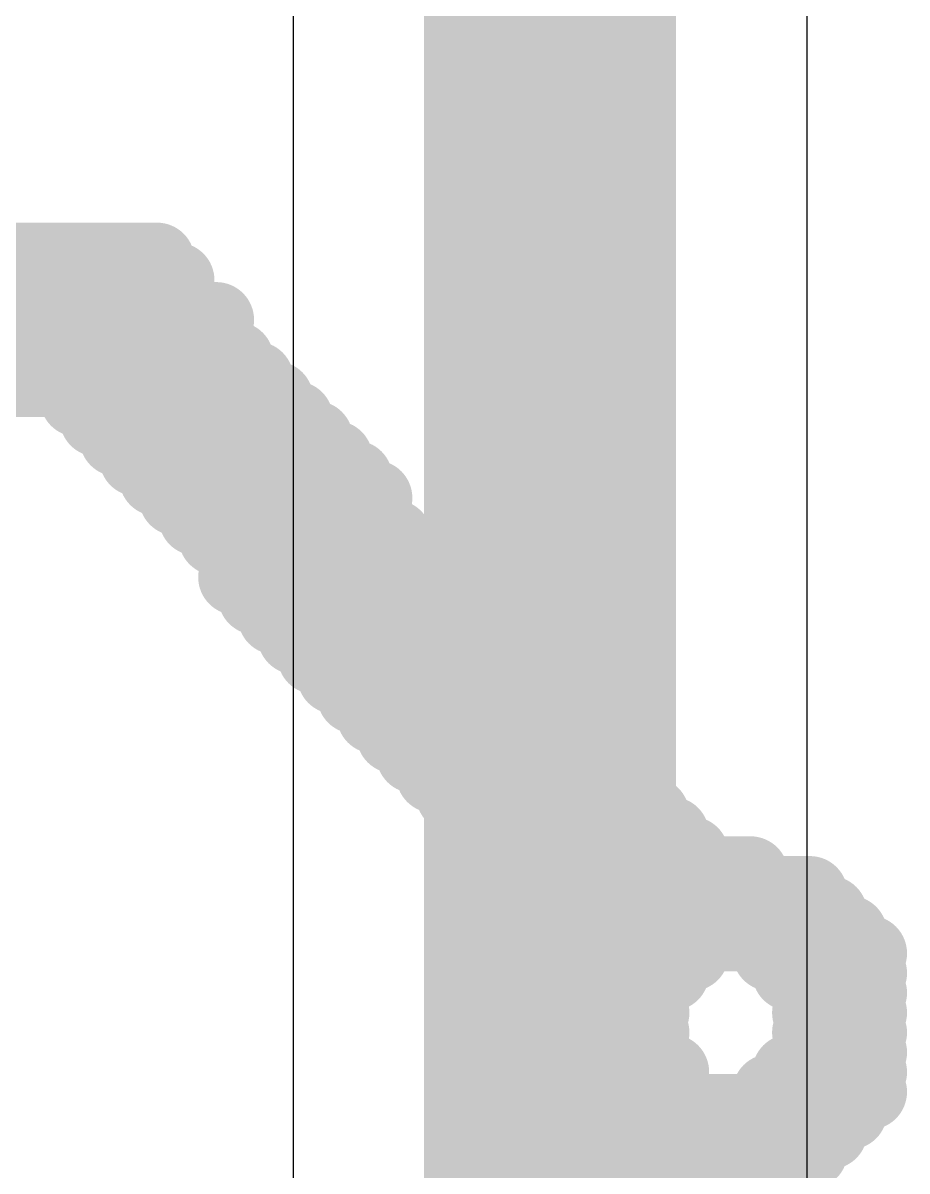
# Model space of a CAD drawing. Header units: inches. Extents: x -4.4 to 45.3, y -0.3 to 53.7.
# Drawn here: x 22.532 to 23.423, y 9.031 to 10.188 of the extents above; entities that cross this region are included whole.
import ezdxf

# ---------------------------------------------------------------- set-up
doc = ezdxf.new("R2010")
doc.units = ezdxf.units.IN
doc.layers.add('Bottom Overlay', color=54, linetype='Continuous')
doc.layers.add('Signal_2', color=76, linetype='Continuous')

msp = doc.modelspace()

# ---------------------------------------------------------------- linework, layer by layer
at = {"layer": 'Bottom Overlay'}
for points in [[(21.8295, 9.9483, 0.0762, 0.0762, 0), (22.667, 9.9483, 0.0762, 0.0762, 0)], [(21.8295, 9.9283, 0.0762, 0.0762, 0), (22.687, 9.9283, 0.0762, 0.0762, 0)], [(21.8295, 9.9084, 0.0762, 0.0762, 0), (22.687, 9.9084, 0.0762, 0.0762, 0)], [(22.6471, 9.8884, 0.0762, 0.0762, 0), (22.7268, 9.8884, 0.0762, 0.0762, 0)], [(22.667, 9.8685, 0.0762, 0.0762, 0), (22.7268, 9.8685, 0.0762, 0.0762, 0)], [(21.8495, 9.8486, 0.0762, 0.0762, 0), (22.6271, 9.8486, 0.0762, 0.0762, 0)], [(22.687, 9.8486, 0.0762, 0.0762, 0), (22.7468, 9.8486, 0.0762, 0.0762, 0)], [(21.8495, 9.8286, 0.0762, 0.0762, 0), (22.6271, 9.8286, 0.0762, 0.0762, 0)], [(22.7069, 9.8286, 0.0762, 0.0762, 0), (22.7667, 9.8286, 0.0762, 0.0762, 0)], [(22.5873, 9.8087, 0.0762, 0.0762, 0), (22.6471, 9.8087, 0.0762, 0.0762, 0)], [(22.7268, 9.8087, 0.0762, 0.0762, 0), (22.7867, 9.8087, 0.0762, 0.0762, 0)], [(22.6072, 9.7887, 0.0762, 0.0762, 0), (22.667, 9.7887, 0.0762, 0.0762, 0)], [(22.7468, 9.7887, 0.0762, 0.0762, 0), (22.8066, 9.7887, 0.0762, 0.0762, 0)], [(22.6271, 9.7688, 0.0762, 0.0762, 0), (22.687, 9.7688, 0.0762, 0.0762, 0)], [(22.7667, 9.7688, 0.0762, 0.0762, 0), (22.8265, 9.7688, 0.0762, 0.0762, 0)], [(22.6471, 9.7488, 0.0762, 0.0762, 0), (22.7069, 9.7488, 0.0762, 0.0762, 0)], [(22.7667, 9.7488, 0.0762, 0.0762, 0), (22.8465, 9.7488, 0.0762, 0.0762, 0)], [(22.667, 9.7289, 0.0762, 0.0762, 0), (22.7268, 9.7289, 0.0762, 0.0762, 0)], [(22.7867, 9.7289, 0.0762, 0.0762, 0), (22.8664, 9.7289, 0.0762, 0.0762, 0)], [(22.687, 9.709, 0.0762, 0.0762, 0), (22.7468, 9.709, 0.0762, 0.0762, 0)], [(22.8066, 9.709, 0.0762, 0.0762, 0), (22.8864, 9.709, 0.0762, 0.0762, 0)], [(22.7069, 9.689, 0.0762, 0.0762, 0), (22.7667, 9.689, 0.0762, 0.0762, 0)], [(22.8265, 9.689, 0.0762, 0.0762, 0), (22.8864, 9.689, 0.0762, 0.0762, 0)], [(22.7268, 9.6691, 0.0762, 0.0762, 0), (22.7867, 9.6691, 0.0762, 0.0762, 0)], [(22.8465, 9.6691, 0.0762, 0.0762, 0), (22.9063, 9.6691, 0.0762, 0.0762, 0)], [(22.7468, 9.6491, 0.0762, 0.0762, 0), (22.8066, 9.6491, 0.0762, 0.0762, 0)], [(22.8664, 9.6491, 0.0762, 0.0762, 0), (22.9262, 9.6491, 0.0762, 0.0762, 0)], [(22.7468, 9.6292, 0.0762, 0.0762, 0), (22.8265, 9.6292, 0.0762, 0.0762, 0)], [(22.8864, 9.6292, 0.0762, 0.0762, 0), (22.9462, 9.6292, 0.0762, 0.0762, 0)], [(22.7667, 9.6093, 0.0762, 0.0762, 0), (22.8465, 9.6093, 0.0762, 0.0762, 0)], [(22.9063, 9.6093, 0.0762, 0.0762, 0), (22.9661, 9.6093, 0.0762, 0.0762, 0)], [(22.7867, 9.5893, 0.0762, 0.0762, 0), (22.8664, 9.5893, 0.0762, 0.0762, 0)], [(22.9262, 9.5893, 0.0762, 0.0762, 0), (22.9861, 9.5893, 0.0762, 0.0762, 0)], [(22.8066, 9.5694, 0.0762, 0.0762, 0), (22.8864, 9.5694, 0.0762, 0.0762, 0)], [(22.9462, 9.5694, 0.0762, 0.0762, 0), (23.006, 9.5694, 0.0762, 0.0762, 0)], [(22.8265, 9.5494, 0.0762, 0.0762, 0), (22.8864, 9.5494, 0.0762, 0.0762, 0)], [(22.9462, 9.5494, 0.0762, 0.0762, 0), (23.0259, 9.5494, 0.0762, 0.0762, 0)], [(22.8465, 9.5295, 0.0762, 0.0762, 0), (22.9063, 9.5295, 0.0762, 0.0762, 0)], [(22.9861, 9.5295, 0.0762, 0.0762, 0), (23.0459, 9.5295, 0.0762, 0.0762, 0)], [(22.8664, 9.5096, 0.0762, 0.0762, 0), (22.9262, 9.5096, 0.0762, 0.0762, 0)], [(22.9861, 9.5096, 0.0762, 0.0762, 0), (23.0658, 9.5096, 0.0762, 0.0762, 0)], [(22.8864, 9.4896, 0.0762, 0.0762, 0), (22.9462, 9.4896, 0.0762, 0.0762, 0)], [(23.006, 9.4896, 0.0762, 0.0762, 0), (23.0658, 9.4896, 0.0762, 0.0762, 0)], [(22.9063, 9.4697, 0.0762, 0.0762, 0), (22.9661, 9.4697, 0.0762, 0.0762, 0)], [(23.0259, 9.4697, 0.0762, 0.0762, 0), (23.0858, 9.4697, 0.0762, 0.0762, 0)], [(22.9262, 9.4497, 0.0762, 0.0762, 0), (22.9861, 9.4497, 0.0762, 0.0762, 0)], [(23.0459, 9.4497, 0.0762, 0.0762, 0), (23.1057, 9.4497, 0.0762, 0.0762, 0)], [(22.9462, 9.4298, 0.0762, 0.0762, 0), (23.006, 9.4298, 0.0762, 0.0762, 0)], [(23.0658, 9.4298, 0.0762, 0.0762, 0), (23.1256, 9.4298, 0.0762, 0.0762, 0)], [(22.9661, 9.4099, 0.0762, 0.0762, 0), (23.0259, 9.4099, 0.0762, 0.0762, 0)], [(23.0858, 9.4099, 0.0762, 0.0762, 0), (23.1456, 9.4099, 0.0762, 0.0762, 0)], [(22.9861, 9.3899, 0.0762, 0.0762, 0), (23.0459, 9.3899, 0.0762, 0.0762, 0)], [(23.1057, 9.3899, 0.0762, 0.0762, 0), (23.1655, 9.3899, 0.0762, 0.0762, 0)], [(23.006, 9.37, 0.0762, 0.0762, 0), (23.0658, 9.37, 0.0762, 0.0762, 0)], [(23.1256, 9.37, 0.0762, 0.0762, 0), (23.1855, 9.37, 0.0762, 0.0762, 0)], [(23.0259, 9.35, 0.0762, 0.0762, 0), (23.0858, 9.35, 0.0762, 0.0762, 0)], [(23.1256, 9.35, 0.0762, 0.0762, 0), (23.2054, 9.35, 0.0762, 0.0762, 0)], [(23.0459, 9.3301, 0.0762, 0.0762, 0), (23.1057, 9.3301, 0.0762, 0.0762, 0)], [(23.1456, 9.3301, 0.0762, 0.0762, 0), (23.2652, 9.3301, 0.0762, 0.0762, 0)], [(23.0459, 9.3102, 0.0762, 0.0762, 0), (23.325, 9.3102, 0.0762, 0.0762, 0)], [(23.0658, 9.2902, 0.0762, 0.0762, 0), (23.345, 9.2902, 0.0762, 0.0762, 0)], [(23.0858, 9.2703, 0.0762, 0.0762, 0), (23.3649, 9.2703, 0.0762, 0.0762, 0)], [(23.1057, 9.2503, 0.0762, 0.0762, 0), (23.2054, 9.2503, 0.0762, 0.0762, 0)], [(23.2852, 9.2503, 0.0762, 0.0762, 0), (23.3849, 9.2503, 0.0762, 0.0762, 0)], [(23.1057, 9.2304, 0.0762, 0.0762, 0), (23.1855, 9.2304, 0.0762, 0.0762, 0)], [(23.3051, 9.2304, 0.0762, 0.0762, 0), (23.3849, 9.2304, 0.0762, 0.0762, 0)], [(23.0858, 9.2105, 0.0762, 0.0762, 0), (23.1655, 9.2105, 0.0762, 0.0762, 0)], [(23.325, 9.2105, 0.0762, 0.0762, 0), (23.3849, 9.2105, 0.0762, 0.0762, 0)], [(23.0858, 9.1905, 0.0762, 0.0762, 0), (23.1655, 9.1905, 0.0762, 0.0762, 0)], [(23.325, 9.1905, 0.0762, 0.0762, 0), (23.3849, 9.1905, 0.0762, 0.0762, 0)], [(23.0858, 9.1706, 0.0762, 0.0762, 0), (23.1655, 9.1706, 0.0762, 0.0762, 0)], [(23.325, 9.1706, 0.0762, 0.0762, 0), (23.3849, 9.1706, 0.0762, 0.0762, 0)], [(23.0858, 9.1506, 0.0762, 0.0762, 0), (23.1655, 9.1506, 0.0762, 0.0762, 0)], [(23.325, 9.1506, 0.0762, 0.0762, 0), (23.3849, 9.1506, 0.0762, 0.0762, 0)], [(23.1057, 9.1307, 0.0762, 0.0762, 0), (23.1855, 9.1307, 0.0762, 0.0762, 0)], [(23.3051, 9.1307, 0.0762, 0.0762, 0), (23.3849, 9.1307, 0.0762, 0.0762, 0)], [(23.1057, 9.1108, 0.0762, 0.0762, 0), (23.1855, 9.1108, 0.0762, 0.0762, 0)], [(23.2852, 9.1108, 0.0762, 0.0762, 0), (23.3849, 9.1108, 0.0762, 0.0762, 0)], [(23.1256, 9.0908, 0.0762, 0.0762, 0), (23.3649, 9.0908, 0.0762, 0.0762, 0)], [(23.1256, 9.0709, 0.0762, 0.0762, 0), (23.345, 9.0709, 0.0762, 0.0762, 0)], [(23.1655, 9.0509, 0.0762, 0.0762, 0), (23.325, 9.0509, 0.0762, 0.0762, 0)], [(23.2054, 9.031, 0.0762, 0.0762, 0), (23.2652, 9.031, 0.0762, 0.0762, 0)]]:
    msp.add_lwpolyline(points, format="xyseb", dxfattribs=at)
for points in [[(22.648, 9.9483, 0.0381, 0.0381, 1), (22.6861, 9.9483, 0.0381, 0.0381, 1)], [(22.6679, 9.9283, 0.0381, 0.0381, 1), (22.706, 9.9283, 0.0381, 0.0381, 1)], [(22.6679, 9.9084, 0.0381, 0.0381, 1), (22.706, 9.9084, 0.0381, 0.0381, 1)], [(22.628, 9.8884, 0.0381, 0.0381, 1), (22.6661, 9.8884, 0.0381, 0.0381, 1)], [(22.7078, 9.8884, 0.0381, 0.0381, 1), (22.7459, 9.8884, 0.0381, 0.0381, 1)], [(22.648, 9.8685, 0.0381, 0.0381, 1), (22.6861, 9.8685, 0.0381, 0.0381, 1)], [(22.7078, 9.8685, 0.0381, 0.0381, 1), (22.7459, 9.8685, 0.0381, 0.0381, 1)], [(22.6081, 9.8486, 0.0381, 0.0381, 1), (22.6462, 9.8486, 0.0381, 0.0381, 1)], [(22.6679, 9.8486, 0.0381, 0.0381, 1), (22.706, 9.8486, 0.0381, 0.0381, 1)], [(22.7277, 9.8486, 0.0381, 0.0381, 1), (22.7658, 9.8486, 0.0381, 0.0381, 1)], [(22.6081, 9.8286, 0.0381, 0.0381, 1), (22.6462, 9.8286, 0.0381, 0.0381, 1)], [(22.6878, 9.8286, 0.0381, 0.0381, 1), (22.7259, 9.8286, 0.0381, 0.0381, 1)], [(22.7477, 9.8286, 0.0381, 0.0381, 1), (22.7858, 9.8286, 0.0381, 0.0381, 1)], [(22.5682, 9.8087, 0.0381, 0.0381, 1), (22.6063, 9.8087, 0.0381, 0.0381, 1)], [(22.628, 9.8087, 0.0381, 0.0381, 1), (22.6661, 9.8087, 0.0381, 0.0381, 1)], [(22.7078, 9.8087, 0.0381, 0.0381, 1), (22.7459, 9.8087, 0.0381, 0.0381, 1)], [(22.7676, 9.8087, 0.0381, 0.0381, 1), (22.8057, 9.8087, 0.0381, 0.0381, 1)], [(22.5881, 9.7887, 0.0381, 0.0381, 1), (22.6262, 9.7887, 0.0381, 0.0381, 1)], [(22.648, 9.7887, 0.0381, 0.0381, 1), (22.6861, 9.7887, 0.0381, 0.0381, 1)], [(22.7277, 9.7887, 0.0381, 0.0381, 1), (22.7658, 9.7887, 0.0381, 0.0381, 1)], [(22.7875, 9.7887, 0.0381, 0.0381, 1), (22.8256, 9.7887, 0.0381, 0.0381, 1)], [(22.6081, 9.7688, 0.0381, 0.0381, 1), (22.6462, 9.7688, 0.0381, 0.0381, 1)], [(22.6679, 9.7688, 0.0381, 0.0381, 1), (22.706, 9.7688, 0.0381, 0.0381, 1)], [(22.7477, 9.7688, 0.0381, 0.0381, 1), (22.7858, 9.7688, 0.0381, 0.0381, 1)], [(22.8075, 9.7688, 0.0381, 0.0381, 1), (22.8456, 9.7688, 0.0381, 0.0381, 1)], [(22.628, 9.7488, 0.0381, 0.0381, 1), (22.6661, 9.7488, 0.0381, 0.0381, 1)], [(22.6878, 9.7488, 0.0381, 0.0381, 1), (22.7259, 9.7488, 0.0381, 0.0381, 1)], [(22.7477, 9.7488, 0.0381, 0.0381, 1), (22.7858, 9.7488, 0.0381, 0.0381, 1)], [(22.8274, 9.7488, 0.0381, 0.0381, 1), (22.8655, 9.7488, 0.0381, 0.0381, 1)], [(22.648, 9.7289, 0.0381, 0.0381, 1), (22.6861, 9.7289, 0.0381, 0.0381, 1)], [(22.7078, 9.7289, 0.0381, 0.0381, 1), (22.7459, 9.7289, 0.0381, 0.0381, 1)], [(22.7676, 9.7289, 0.0381, 0.0381, 1), (22.8057, 9.7289, 0.0381, 0.0381, 1)], [(22.8474, 9.7289, 0.0381, 0.0381, 1), (22.8855, 9.7289, 0.0381, 0.0381, 1)], [(22.6679, 9.709, 0.0381, 0.0381, 1), (22.706, 9.709, 0.0381, 0.0381, 1)], [(22.7277, 9.709, 0.0381, 0.0381, 1), (22.7658, 9.709, 0.0381, 0.0381, 1)], [(22.7875, 9.709, 0.0381, 0.0381, 1), (22.8256, 9.709, 0.0381, 0.0381, 1)], [(22.8673, 9.709, 0.0381, 0.0381, 1), (22.9054, 9.709, 0.0381, 0.0381, 1)], [(22.6878, 9.689, 0.0381, 0.0381, 1), (22.7259, 9.689, 0.0381, 0.0381, 1)], [(22.7477, 9.689, 0.0381, 0.0381, 1), (22.7858, 9.689, 0.0381, 0.0381, 1)], [(22.8075, 9.689, 0.0381, 0.0381, 1), (22.8456, 9.689, 0.0381, 0.0381, 1)], [(22.8673, 9.689, 0.0381, 0.0381, 1), (22.9054, 9.689, 0.0381, 0.0381, 1)], [(22.7078, 9.6691, 0.0381, 0.0381, 1), (22.7459, 9.6691, 0.0381, 0.0381, 1)], [(22.7676, 9.6691, 0.0381, 0.0381, 1), (22.8057, 9.6691, 0.0381, 0.0381, 1)], [(22.8274, 9.6691, 0.0381, 0.0381, 1), (22.8655, 9.6691, 0.0381, 0.0381, 1)], [(22.8872, 9.6691, 0.0381, 0.0381, 1), (22.9253, 9.6691, 0.0381, 0.0381, 1)], [(22.7277, 9.6491, 0.0381, 0.0381, 1), (22.7658, 9.6491, 0.0381, 0.0381, 1)], [(22.7875, 9.6491, 0.0381, 0.0381, 1), (22.8256, 9.6491, 0.0381, 0.0381, 1)], [(22.8474, 9.6491, 0.0381, 0.0381, 1), (22.8855, 9.6491, 0.0381, 0.0381, 1)], [(22.9072, 9.6491, 0.0381, 0.0381, 1), (22.9453, 9.6491, 0.0381, 0.0381, 1)], [(22.7277, 9.6292, 0.0381, 0.0381, 1), (22.7658, 9.6292, 0.0381, 0.0381, 1)], [(22.8075, 9.6292, 0.0381, 0.0381, 1), (22.8456, 9.6292, 0.0381, 0.0381, 1)], [(22.8673, 9.6292, 0.0381, 0.0381, 1), (22.9054, 9.6292, 0.0381, 0.0381, 1)], [(22.9271, 9.6292, 0.0381, 0.0381, 1), (22.9652, 9.6292, 0.0381, 0.0381, 1)], [(22.7477, 9.6093, 0.0381, 0.0381, 1), (22.7858, 9.6093, 0.0381, 0.0381, 1)], [(22.8274, 9.6093, 0.0381, 0.0381, 1), (22.8655, 9.6093, 0.0381, 0.0381, 1)], [(22.8872, 9.6093, 0.0381, 0.0381, 1), (22.9253, 9.6093, 0.0381, 0.0381, 1)], [(22.9471, 9.6093, 0.0381, 0.0381, 1), (22.9852, 9.6093, 0.0381, 0.0381, 1)], [(22.7676, 9.5893, 0.0381, 0.0381, 1), (22.8057, 9.5893, 0.0381, 0.0381, 1)], [(22.8474, 9.5893, 0.0381, 0.0381, 1), (22.8855, 9.5893, 0.0381, 0.0381, 1)], [(22.9072, 9.5893, 0.0381, 0.0381, 1), (22.9453, 9.5893, 0.0381, 0.0381, 1)], [(22.967, 9.5893, 0.0381, 0.0381, 1), (23.0051, 9.5893, 0.0381, 0.0381, 1)], [(22.7875, 9.5694, 0.0381, 0.0381, 1), (22.8256, 9.5694, 0.0381, 0.0381, 1)], [(22.8673, 9.5694, 0.0381, 0.0381, 1), (22.9054, 9.5694, 0.0381, 0.0381, 1)], [(22.9271, 9.5694, 0.0381, 0.0381, 1), (22.9652, 9.5694, 0.0381, 0.0381, 1)], [(22.9869, 9.5694, 0.0381, 0.0381, 1), (23.025, 9.5694, 0.0381, 0.0381, 1)], [(22.8075, 9.5494, 0.0381, 0.0381, 1), (22.8456, 9.5494, 0.0381, 0.0381, 1)], [(22.8673, 9.5494, 0.0381, 0.0381, 1), (22.9054, 9.5494, 0.0381, 0.0381, 1)], [(22.9271, 9.5494, 0.0381, 0.0381, 1), (22.9652, 9.5494, 0.0381, 0.0381, 1)], [(23.0069, 9.5494, 0.0381, 0.0381, 1), (23.045, 9.5494, 0.0381, 0.0381, 1)], [(22.8274, 9.5295, 0.0381, 0.0381, 1), (22.8655, 9.5295, 0.0381, 0.0381, 1)], [(22.8872, 9.5295, 0.0381, 0.0381, 1), (22.9253, 9.5295, 0.0381, 0.0381, 1)], [(22.967, 9.5295, 0.0381, 0.0381, 1), (23.0051, 9.5295, 0.0381, 0.0381, 1)], [(23.0268, 9.5295, 0.0381, 0.0381, 1), (23.0649, 9.5295, 0.0381, 0.0381, 1)], [(22.8474, 9.5096, 0.0381, 0.0381, 1), (22.8855, 9.5096, 0.0381, 0.0381, 1)], [(22.9072, 9.5096, 0.0381, 0.0381, 1), (22.9453, 9.5096, 0.0381, 0.0381, 1)], [(22.967, 9.5096, 0.0381, 0.0381, 1), (23.0051, 9.5096, 0.0381, 0.0381, 1)], [(23.0468, 9.5096, 0.0381, 0.0381, 1), (23.0849, 9.5096, 0.0381, 0.0381, 1)], [(22.8673, 9.4896, 0.0381, 0.0381, 1), (22.9054, 9.4896, 0.0381, 0.0381, 1)], [(22.9271, 9.4896, 0.0381, 0.0381, 1), (22.9652, 9.4896, 0.0381, 0.0381, 1)], [(22.9869, 9.4896, 0.0381, 0.0381, 1), (23.025, 9.4896, 0.0381, 0.0381, 1)], [(23.0468, 9.4896, 0.0381, 0.0381, 1), (23.0849, 9.4896, 0.0381, 0.0381, 1)], [(22.8872, 9.4697, 0.0381, 0.0381, 1), (22.9253, 9.4697, 0.0381, 0.0381, 1)], [(22.9471, 9.4697, 0.0381, 0.0381, 1), (22.9852, 9.4697, 0.0381, 0.0381, 1)], [(23.0069, 9.4697, 0.0381, 0.0381, 1), (23.045, 9.4697, 0.0381, 0.0381, 1)], [(23.0667, 9.4697, 0.0381, 0.0381, 1), (23.1048, 9.4697, 0.0381, 0.0381, 1)], [(22.9072, 9.4497, 0.0381, 0.0381, 1), (22.9453, 9.4497, 0.0381, 0.0381, 1)], [(22.967, 9.4497, 0.0381, 0.0381, 1), (23.0051, 9.4497, 0.0381, 0.0381, 1)], [(23.0268, 9.4497, 0.0381, 0.0381, 1), (23.0649, 9.4497, 0.0381, 0.0381, 1)], [(23.0866, 9.4497, 0.0381, 0.0381, 1), (23.1247, 9.4497, 0.0381, 0.0381, 1)], [(22.9271, 9.4298, 0.0381, 0.0381, 1), (22.9652, 9.4298, 0.0381, 0.0381, 1)], [(22.9869, 9.4298, 0.0381, 0.0381, 1), (23.025, 9.4298, 0.0381, 0.0381, 1)], [(23.0468, 9.4298, 0.0381, 0.0381, 1), (23.0849, 9.4298, 0.0381, 0.0381, 1)], [(23.1066, 9.4298, 0.0381, 0.0381, 1), (23.1447, 9.4298, 0.0381, 0.0381, 1)], [(22.9471, 9.4099, 0.0381, 0.0381, 1), (22.9852, 9.4099, 0.0381, 0.0381, 1)], [(23.0069, 9.4099, 0.0381, 0.0381, 1), (23.045, 9.4099, 0.0381, 0.0381, 1)], [(23.0667, 9.4099, 0.0381, 0.0381, 1), (23.1048, 9.4099, 0.0381, 0.0381, 1)], [(23.1265, 9.4099, 0.0381, 0.0381, 1), (23.1646, 9.4099, 0.0381, 0.0381, 1)], [(22.967, 9.3899, 0.0381, 0.0381, 1), (23.0051, 9.3899, 0.0381, 0.0381, 1)], [(23.0268, 9.3899, 0.0381, 0.0381, 1), (23.0649, 9.3899, 0.0381, 0.0381, 1)], [(23.0866, 9.3899, 0.0381, 0.0381, 1), (23.1247, 9.3899, 0.0381, 0.0381, 1)], [(23.1465, 9.3899, 0.0381, 0.0381, 1), (23.1846, 9.3899, 0.0381, 0.0381, 1)], [(22.9869, 9.37, 0.0381, 0.0381, 1), (23.025, 9.37, 0.0381, 0.0381, 1)], [(23.0468, 9.37, 0.0381, 0.0381, 1), (23.0849, 9.37, 0.0381, 0.0381, 1)], [(23.1066, 9.37, 0.0381, 0.0381, 1), (23.1447, 9.37, 0.0381, 0.0381, 1)], [(23.1664, 9.37, 0.0381, 0.0381, 1), (23.2045, 9.37, 0.0381, 0.0381, 1)], [(23.0069, 9.35, 0.0381, 0.0381, 1), (23.045, 9.35, 0.0381, 0.0381, 1)], [(23.0667, 9.35, 0.0381, 0.0381, 1), (23.1048, 9.35, 0.0381, 0.0381, 1)], [(23.1066, 9.35, 0.0381, 0.0381, 1), (23.1447, 9.35, 0.0381, 0.0381, 1)], [(23.1863, 9.35, 0.0381, 0.0381, 1), (23.2244, 9.35, 0.0381, 0.0381, 1)], [(23.0268, 9.3301, 0.0381, 0.0381, 1), (23.0649, 9.3301, 0.0381, 0.0381, 1)], [(23.0866, 9.3301, 0.0381, 0.0381, 1), (23.1247, 9.3301, 0.0381, 0.0381, 1)], [(23.1265, 9.3301, 0.0381, 0.0381, 1), (23.1646, 9.3301, 0.0381, 0.0381, 1)], [(23.2462, 9.3301, 0.0381, 0.0381, 1), (23.2843, 9.3301, 0.0381, 0.0381, 1)], [(23.0268, 9.3102, 0.0381, 0.0381, 1), (23.0649, 9.3102, 0.0381, 0.0381, 1)], [(23.306, 9.3102, 0.0381, 0.0381, 1), (23.3441, 9.3102, 0.0381, 0.0381, 1)], [(23.0468, 9.2902, 0.0381, 0.0381, 1), (23.0849, 9.2902, 0.0381, 0.0381, 1)], [(23.3259, 9.2902, 0.0381, 0.0381, 1), (23.364, 9.2902, 0.0381, 0.0381, 1)], [(23.0667, 9.2703, 0.0381, 0.0381, 1), (23.1048, 9.2703, 0.0381, 0.0381, 1)], [(23.3459, 9.2703, 0.0381, 0.0381, 1), (23.384, 9.2703, 0.0381, 0.0381, 1)], [(23.0866, 9.2503, 0.0381, 0.0381, 1), (23.1247, 9.2503, 0.0381, 0.0381, 1)], [(23.1863, 9.2503, 0.0381, 0.0381, 1), (23.2244, 9.2503, 0.0381, 0.0381, 1)], [(23.2661, 9.2503, 0.0381, 0.0381, 1), (23.3042, 9.2503, 0.0381, 0.0381, 1)], [(23.3658, 9.2503, 0.0381, 0.0381, 1), (23.4039, 9.2503, 0.0381, 0.0381, 1)], [(23.0866, 9.2304, 0.0381, 0.0381, 1), (23.1247, 9.2304, 0.0381, 0.0381, 1)], [(23.1664, 9.2304, 0.0381, 0.0381, 1), (23.2045, 9.2304, 0.0381, 0.0381, 1)], [(23.286, 9.2304, 0.0381, 0.0381, 1), (23.3241, 9.2304, 0.0381, 0.0381, 1)], [(23.3658, 9.2304, 0.0381, 0.0381, 1), (23.4039, 9.2304, 0.0381, 0.0381, 1)], [(23.0667, 9.2105, 0.0381, 0.0381, 1), (23.1048, 9.2105, 0.0381, 0.0381, 1)], [(23.1465, 9.2105, 0.0381, 0.0381, 1), (23.1846, 9.2105, 0.0381, 0.0381, 1)], [(23.306, 9.2105, 0.0381, 0.0381, 1), (23.3441, 9.2105, 0.0381, 0.0381, 1)], [(23.3658, 9.2105, 0.0381, 0.0381, 1), (23.4039, 9.2105, 0.0381, 0.0381, 1)], [(23.0667, 9.1905, 0.0381, 0.0381, 1), (23.1048, 9.1905, 0.0381, 0.0381, 1)], [(23.1465, 9.1905, 0.0381, 0.0381, 1), (23.1846, 9.1905, 0.0381, 0.0381, 1)], [(23.306, 9.1905, 0.0381, 0.0381, 1), (23.3441, 9.1905, 0.0381, 0.0381, 1)], [(23.3658, 9.1905, 0.0381, 0.0381, 1), (23.4039, 9.1905, 0.0381, 0.0381, 1)], [(23.0667, 9.1706, 0.0381, 0.0381, 1), (23.1048, 9.1706, 0.0381, 0.0381, 1)], [(23.1465, 9.1706, 0.0381, 0.0381, 1), (23.1846, 9.1706, 0.0381, 0.0381, 1)], [(23.306, 9.1706, 0.0381, 0.0381, 1), (23.3441, 9.1706, 0.0381, 0.0381, 1)], [(23.3658, 9.1706, 0.0381, 0.0381, 1), (23.4039, 9.1706, 0.0381, 0.0381, 1)], [(23.0667, 9.1506, 0.0381, 0.0381, 1), (23.1048, 9.1506, 0.0381, 0.0381, 1)], [(23.1465, 9.1506, 0.0381, 0.0381, 1), (23.1846, 9.1506, 0.0381, 0.0381, 1)], [(23.306, 9.1506, 0.0381, 0.0381, 1), (23.3441, 9.1506, 0.0381, 0.0381, 1)], [(23.3658, 9.1506, 0.0381, 0.0381, 1), (23.4039, 9.1506, 0.0381, 0.0381, 1)], [(23.0866, 9.1307, 0.0381, 0.0381, 1), (23.1247, 9.1307, 0.0381, 0.0381, 1)], [(23.1664, 9.1307, 0.0381, 0.0381, 1), (23.2045, 9.1307, 0.0381, 0.0381, 1)], [(23.286, 9.1307, 0.0381, 0.0381, 1), (23.3241, 9.1307, 0.0381, 0.0381, 1)], [(23.3658, 9.1307, 0.0381, 0.0381, 1), (23.4039, 9.1307, 0.0381, 0.0381, 1)], [(23.0866, 9.1108, 0.0381, 0.0381, 1), (23.1247, 9.1108, 0.0381, 0.0381, 1)], [(23.1664, 9.1108, 0.0381, 0.0381, 1), (23.2045, 9.1108, 0.0381, 0.0381, 1)], [(23.2661, 9.1108, 0.0381, 0.0381, 1), (23.3042, 9.1108, 0.0381, 0.0381, 1)], [(23.3658, 9.1108, 0.0381, 0.0381, 1), (23.4039, 9.1108, 0.0381, 0.0381, 1)], [(23.1066, 9.0908, 0.0381, 0.0381, 1), (23.1447, 9.0908, 0.0381, 0.0381, 1)], [(23.3459, 9.0908, 0.0381, 0.0381, 1), (23.384, 9.0908, 0.0381, 0.0381, 1)], [(23.1066, 9.0709, 0.0381, 0.0381, 1), (23.1447, 9.0709, 0.0381, 0.0381, 1)], [(23.3259, 9.0709, 0.0381, 0.0381, 1), (23.364, 9.0709, 0.0381, 0.0381, 1)], [(23.1465, 9.0509, 0.0381, 0.0381, 1), (23.1846, 9.0509, 0.0381, 0.0381, 1)], [(23.306, 9.0509, 0.0381, 0.0381, 1), (23.3441, 9.0509, 0.0381, 0.0381, 1)], [(23.1863, 9.031, 0.0381, 0.0381, 1), (23.2244, 9.031, 0.0381, 0.0381, 1)], [(23.2462, 9.031, 0.0381, 0.0381, 1), (23.2843, 9.031, 0.0381, 0.0381, 1)]]:
    msp.add_lwpolyline(points, format="xyseb", close=True, dxfattribs=at)
at = {"layer": 'Signal_2'}
for p, q in [((23.3222, 7.4676), (23.3222, 21.0419)), ((22.8042, 14.0658), (22.8042, 7.5749))]:
    msp.add_line(p, q, dxfattribs=at)
msp.add_lwpolyline([(23.0632, 7.4676, 0.254, 0.254, 0), (23.0632, 21.3868, 0.254, 0.254, 0)], format="xyseb", dxfattribs=at)

doc.saveas('drawing.dxf')
